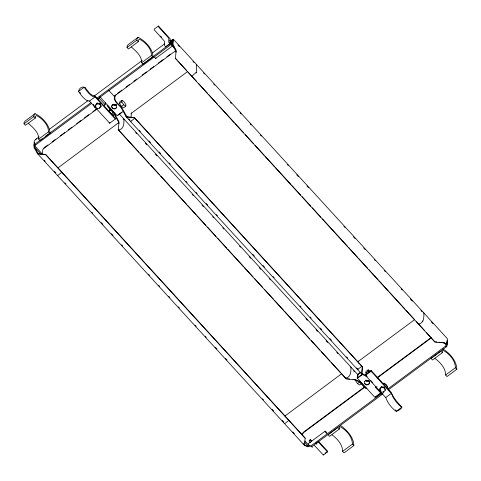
<?xml version="1.0" encoding="UTF-8"?>
<svg xmlns="http://www.w3.org/2000/svg" width="481" height="481" viewBox="0 0 481 481"><rect width="100%" height="100%" fill="white"/><g stroke="black" fill="none" stroke-linecap="round" stroke-linejoin="round"><path stroke-width="0.72" d="M49.898 133.339L48.491 131.8C48.611 124.97 42.166 118.314 36.322 115.488L35.396 116.63L35.281 118.049L25.457 125.331L24.05 123.791L24.164 122.372L25.234 120.959L35.059 113.678C41.793 116.624 50.264 125.499 49.898 133.339L40.079 140.62L38.666 139.081C39.123 132.6 32.87 127.387 28.415 123.389M35.281 118.049L33.874 116.51L33.983 115.085L35.059 113.678M34.361 143.723L34.067 147.439L37.253 153.367L304.509 445.454L308.044 446.867M61.941 172.21L58.189 175.216L57.383 175.367M95.382 105.88L95.442 105.086L97.156 103.09L99.946 103.457L101.028 105.826L100.968 106.614L99.254 108.61L96.465 108.243L95.382 105.88L97.09 103.884L97.156 103.09M103.95 105.634L105.141 104.75L99.266 98.328L99.375 96.964M100.968 106.614L99.886 104.251L99.946 103.457M105.141 104.75L105.303 102.7M114.953 114.256L113.269 115.506L111.207 114.099L109.271 111.141L109.397 109.59L110.516 108.76M109.728 123.208L89.448 101.052L87.44 100.806A10.804 3.241 53.4 0 1 78.583 91.396A4.582 3.86 -66 0 1 84.193 87.235L85.113 87.644L89.953 93.597L92.352 95.286L94.378 95.527L95.172 96.152L115.398 118.26L115.338 119.047L109.728 123.208L109.788 122.421M113.269 115.506L113.348 114.472M119.547 103.505L119.667 101.954L121.915 100.288L123.972 101.701L125.908 104.654L125.788 106.205L123.539 107.87L121.483 106.457L119.547 103.505L121.789 101.84L121.915 100.288M118.735 130.104C123.912 128.884 124.044 123.924 123.918 119.011L123.112 119.162M152.886 56.986L151.479 55.447C151.599 48.617 145.154 41.961 139.31 39.135L138.384 40.278L138.269 41.697L128.451 48.978L127.038 47.439L127.152 46.02L128.223 44.607L138.047 37.326C144.781 40.272 153.253 49.14 152.886 56.986L143.067 64.268L141.654 62.728C142.111 56.241 135.858 51.034 131.403 47.036M138.269 41.697L136.863 40.157L136.971 38.733L138.047 37.326M131 117.977L131.349 113.498L131.794 112.951L187.644 71.543M134.902 118.116L131.151 121.122L130.345 121.272L131.151 121.122M158.423 25.986L158.832 27.285L167.995 37.302C170.021 38.997 167.382 42.1 169.799 43.555L165.59 46.675C163.173 45.22 165.813 42.118 163.787 40.422L154.251 29.864L154.215 29.107L158.423 25.986L170.172 38.823L169.799 43.555M170.779 40.735L173.388 39.25L172.98 44.456L176.16 50.385L176.076 52.351M191.678 76.251L196.29 72.384L196.633 64.797M288.937 420.298L285.185 423.304L284.379 423.454M302.483 435.744L302.633 433.838L303.745 432.449L365.139 386.934M316.889 442.4L316.745 444.197L315.548 443.229M323.46 454.455L323.316 455.014L314.243 445.244M318.368 441.167L327.669 451.334L327.627 451.809L323.316 455.014M339.333 429.07L337.921 427.531L328.102 434.812L329.509 436.351L339.333 429.07L339.808 426.497C346.188 429.888 352.308 436.592 352.441 444.083L353.848 445.622L344.029 452.904L342.616 451.364C342.731 444.492 337.181 438.726 332.022 434.818M345.731 378.192C350.908 376.972 351.046 372.011 350.914 367.099L350.673 366.973M355.675 379.593L355.591 380.627L357.527 383.585L359.59 384.992L361.832 383.327L360.804 382.623M358.231 363.077L358.79 361.039L414.646 319.631M380.952 393.145L375.619 397.102L374.813 397.252L357.191 377.988L357.72 374.471L360.678 372.138M353.848 445.622C353.757 437.427 347.246 430.483 340.999 425.823M361.898 366.203L358.147 369.21L357.341 369.36L358.147 369.21M365.44 375.402L365.506 374.609L371.116 370.448L391.348 392.562C393.59 398.304 397.841 402.795 401.875 407.148A4.582 1.774 -28.9 0 1 396.266 411.309A10.804 3.241 53.4 0 1 387.445 401.401L385.72 397.559L365.44 375.402L371.055 371.236L371.116 370.448M366.636 374.218L365.861 373.034L365.981 371.488L368.23 369.823L370.286 371.23M368.879 372.553L368.109 371.374L368.23 369.823M382.864 393.217L381.667 394.101L375.793 387.68L375.901 386.309M379.677 389.502L379.743 388.714L381.451 386.718L384.247 387.085L385.329 389.448L385.269 390.241L383.555 392.237L380.76 391.871L379.677 389.502L381.391 387.506L381.451 386.718M383.555 392.237L383.622 391.444M385.269 390.241L384.187 387.878L384.247 387.085M418.692 324.098C423.869 322.883 424.008 317.923 423.875 313.011L423.635 312.884M442.322 352.717L440.909 351.178L431.09 358.459L432.497 359.998L442.322 352.717L442.797 350.144C449.176 353.535 455.297 360.239 455.429 367.731L456.836 369.27L447.017 376.551L445.604 375.012C445.719 368.139 440.169 362.373 435.01 358.465M446.59 343.452L446.711 341.967M173.388 39.25L447.366 338.678L446.957 343.885L443.416 342.472L441.738 342.694L434.878 342.045L175.469 58.538L176.004 51.389L172.559 44.769L172.968 39.562L170.761 40.975M456.836 369.27C456.601 360.792 449.861 353.307 442.971 348.947M118.861 123.647L118.939 121.681L114.376 113.288L107.768 105.718M311.454 441.522L311.76 440.482L310.606 439.953L309.379 440.253L310.245 442.827M387.193 388.708L387.698 387.476L386.309 385.269L384.169 383.628M446.332 345.124L445.448 346.218L388.173 388.684M111.875 105.718L112.524 104.443L113.66 104.197M196.014 72.902L196.29 72.384M301.803 434.337L303.559 432.142L364.279 387.121M58.387 167.592L118.885 122.517M115.019 95.581C112.271 101.058 118.729 104.353 121.392 108.087L125.956 116.48L361.73 374.152L367.237 376.695M130.928 113.811L131.223 113.294M284.968 415.993L285.257 415.47M285.389 415.68L341.684 373.719L346.194 378.697M39.141 136.857L35.528 139.538L34.331 141.125L33.923 145.905L34.59 147.15L40.843 153.98M131.349 113.498L131.794 112.951M358.351 361.586L358.79 361.039M309.151 446.651L308.411 446.356L304.563 442.153M309.992 446.025L309.253 445.731L304.924 440.999M446.35 344.937L443.68 342.538M99.32 107.822L101.028 105.826M309.024 441.089L310.516 439.911M422.408 321.567L423.015 320.989M154.563 57.221L155.658 58.417L156.054 58.087M310.071 445.592L309.68 445.923L308.58 444.721L308.297 443.65L325.132 431.168L326.058 431.704L326.912 433.11L326.515 433.435L325.421 432.239L325.132 431.168M24.05 123.791L33.874 116.51M127.038 47.439L136.863 40.157M78.583 91.396L84.193 87.235A10.804 3.241 53.4 0 0 93.049 96.645L95.064 96.885L115.338 119.047M49.393 129.257L87.981 100.649M94.011 96.182L142.25 60.42M152.501 52.82L164.556 43.879M89.448 101.052L95.064 96.885M38.666 139.081L48.491 131.8M141.654 62.728L151.479 55.447M42.118 138.811L34.885 144.174L34.079 144.324M45.737 136.129L90.951 102.609M96.38 98.587L146.416 61.484M147.625 60.594L169.33 44.499L170.208 43.404L170.46 40.206L169.559 40.29M91.655 103.379L35.588 144.943L34.782 145.1M97.685 98.906L170.034 45.268L170.911 44.174L171.164 40.975L170.262 41.065M97.342 99.314L98.461 98.479M98.076 99.212L99.266 98.328M155.658 58.417L172.499 45.935L171.398 44.739L171.116 43.669M43.651 148.142L47.859 145.021M52.068 141.901L55.074 139.67M60.486 135.66L64.694 132.54M68.302 129.864L71.909 127.188M76.719 123.623L80.928 120.503M84.536 117.833L88.744 114.712M92.953 111.592L95.959 109.361M117.598 93.314L121.807 90.194M126.016 87.079L129.623 84.403M133.832 81.283L136.838 79.052M142.25 75.042L146.458 71.922M150.066 69.246L153.673 66.57M158.483 63.005L163.293 59.44M166.901 56.77L170.508 54.094M97.409 108.73L43.837 148.449C41.426 148.948 43.861 154.762 41.685 153.355L35.432 146.525L34.764 145.28M114.262 96.236L175.655 50.721M116.384 104.509L115.181 105.399L112.885 104.942L112.602 104.443M109.271 111.141L110.955 109.89M116.721 107.377L114.923 108.712L112.62 108.255L111.556 106.355M111.207 114.099L113.456 112.434L112.295 110.66M121.483 106.457L123.725 104.798L125.788 106.205M117.881 115.073L121.434 112.44M123.19 111.436L117.857 115.386L117.051 115.536L99.916 96.813M360.654 372.456L357.99 374.579L357.756 377.573L362.764 374.008M362.74 374.326L357.996 377.838L357.191 377.988M365.861 373.034L368.109 371.374M357.527 383.585L359.776 381.92M364.49 381.577L366.288 380.243L368.59 380.699L369.655 382.599L368.687 384.517L366.414 385.004L364.55 383.694L364.514 381.265M377.507 377.314L431.018 337.65M377.176 378.006L431.349 337.848M375.793 387.68L376.99 386.796M309.337 440.566L310.54 439.676M380.387 393.272L375.378 396.831M381.541 393.602L311.003 445.893L310.197 446.049M382.852 393.921L311.706 446.669L310.9 446.819M388.275 389.899L446.158 346.993L447.035 345.893L447.288 342.694L446.963 342.58M385.72 397.559L391.33 393.398L371.055 371.236M325.264 453.12L327.669 451.334M342.616 451.364L352.441 444.083M445.604 375.012L455.429 367.731M35.528 139.538L36.43 138.997M312.536 447.318L311.339 446.35M366.847 388.281L365.608 387.788L359.77 381.475L354.713 379.353L353.036 379.581L346.176 378.932L118.254 129.834L118.879 123.413L118.518 121.994L113.955 113.6L108.129 107.161L107.016 105.086M366.426 388.594L365.187 388.101L359.349 381.788L353.054 379.347M368.434 380.693L366.726 381.06L365.35 380.098M368.975 380.886L366.702 381.379L365.326 380.411M34.175 142.707L34.5 142.653M382.768 383.357L384.211 383.153L386.345 384.8L387.734 387.001M171.615 40.969L170.863 40.897M436.958 342.003L434.896 341.811L426.292 332.401M439.015 342.201L442.46 342.604L446.536 344.198M346.879 378.763L349.627 379.022M97.09 103.884L99.886 104.251M381.391 387.506L384.187 387.878M112.909 104.63L115.206 105.086M303.421 443.488L304.93 445.141L308.465 446.554M173.058 40.62L172.21 40.368L171.957 43.567L174.068 46.386M172.216 41.246L171.368 40.993L171.194 44.535L175.15 49.116M446.446 344.017L447.192 344.312L447.174 340.422M115.254 104.275L116.174 104.918M116.636 105.579L114.773 104.269L112.494 104.756L111.532 106.674L112.596 108.574L114.899 109.031L116.697 107.696L116.667 105.261M364.574 383.381L366.438 384.692L368.717 384.199L369.679 382.287L368.897 380.886M327.525 451.893L317.971 441.594M95.737 107.51L94.667 106.686L93.278 104.479M96.765 108.802L94.631 107.155L93.242 104.954M125.956 116.48L126.575 117.069L134.421 117.851L362.343 366.949L361.73 374.152M37.253 153.367L37.873 153.956L45.713 154.738L305.122 438.245M116.131 94.547A1.834 1.653 4.5 0 1 115.584 95.238L115.145 95.791C113.185 101.214 119.276 104.022 121.813 107.774L126.888 116.679L134.439 117.611L362.361 366.708L361.862 373.484L366.576 375.697L365.506 374.609M34.488 147.126L38.185 153.565L45.731 154.497L305.14 438.011L304.509 445.454M177.964 45.022L179.461 46.663M192.959 61.412L193.957 62.5M203.547 72.986L204.563 74.092M213.684 84.061L214.694 85.167M230.405 102.333L231.415 103.445M240.031 112.855L241.047 113.967M250.168 123.93L251.178 125.042M260.299 135.011L261.315 136.117M287.157 164.358L288.167 165.464M296.783 174.88L298.304 176.539M306.914 185.955L308.435 187.614M343.903 226.377L344.919 227.489M353.529 236.899L355.05 238.564M363.666 247.974L365.187 249.639M374.308 259.608L375.318 260.714M384.439 270.683L385.455 271.789M401.16 288.955L402.176 290.061M410.281 298.923L412.307 301.136M420.923 310.552L421.933 311.658M431.451 322.06L432.948 323.701M445.562 346.104L446.272 346.873M160.576 36.063L161.556 37.133M175.487 58.303L177.008 59.963M178.024 61.069L186.628 70.479M188.149 72.138L196.759 81.548M198.28 83.213L207.401 93.176M208.417 94.288L217.538 104.257M218.548 105.363L234.259 122.529M235.269 123.635L243.38 132.497M245.406 134.71L253.511 143.572M255.032 145.232L264.153 155.201M265.163 156.307L274.284 166.276M275.3 167.382L291.005 184.548M292.021 185.66L300.637 195.07M302.152 196.735L310.768 206.145M312.289 207.81L320.899 217.22M322.42 218.885L347.757 246.573M348.767 247.679L357.383 257.094M358.904 258.754L367.52 268.17M369.035 269.829L378.156 279.798M379.172 280.904L388.293 290.873M389.303 291.979L405.014 309.145M406.024 310.257L414.135 319.113M416.161 321.332L424.771 330.742M108.826 90.422L114.815 96.97M370.665 380.447L372.625 382.587M126.377 116.168L127.351 117.232M128.818 118.831L129.792 119.895M139.376 130.375L140.392 131.481M149.008 140.897L150.523 142.556M159.139 151.972L160.66 153.631M169.276 163.047L170.286 164.153M185.997 181.325L187.007 182.431M196.128 192.4L197.144 193.506M206.259 203.475L207.78 205.134M216.396 214.55L217.406 215.656M252.88 254.419L254.395 256.078M263.011 265.494L264.532 267.153M273.148 276.569L274.158 277.675M300 305.922L301.016 307.028M310.131 316.997L311.147 318.103M320.268 328.072L321.789 329.732M329.894 338.594L331.415 340.253M346.615 356.866L347.631 357.972M356.752 367.941L357.762 369.047M119.36 114.033L358.002 374.849M135.654 132.618L136.67 133.724M145.28 143.14L146.801 144.799M155.417 154.215L156.938 155.874M192.406 194.637L193.416 195.743M202.032 205.159L203.553 206.818M212.674 216.787L213.684 217.893M222.805 227.862L223.821 228.974M239.526 246.14L240.542 247.246M249.152 256.662L250.673 258.321M259.289 267.737L260.81 269.396M269.42 278.812L270.436 279.918M305.904 318.681L307.425 320.34M316.035 329.756L317.556 331.415M326.172 340.831L327.693 342.496M336.814 352.459L337.824 353.571M353.529 370.731L354.545 371.843M118.272 129.599L139.003 152.255M140.518 153.914L149.134 163.33M150.655 164.989L159.271 174.405M160.786 176.064L169.907 186.033M170.923 187.139L186.628 204.311M187.644 205.417L196.26 214.833M197.27 215.939L205.886 225.355M207.407 227.014L216.017 236.43M217.538 238.089L226.659 248.058M227.669 249.164L243.38 266.33M244.39 267.436L253.006 276.852M254.527 278.511L262.632 287.373M264.658 289.586L273.274 299.002M274.29 300.108L283.411 310.077M284.421 311.183L309.758 338.877M311.279 340.536L319.889 349.952M321.41 351.611L330.026 361.027M331.541 362.686L340.662 372.655M34.776 144.222L35.48 144.991M37.674 153.054L38.678 154.154M44.216 160.203L45.22 161.303M54.281 171.206L55.79 172.853M64.899 182.804L65.909 183.916M91.751 212.157L92.767 213.263M101.377 222.679L102.898 224.338M111.514 233.754L113.029 235.413M121.645 244.829L122.661 245.935M148.503 274.176L149.513 275.288M158.634 285.251L159.65 286.363M168.771 296.326L169.781 297.438M178.397 306.848L179.407 307.96M195.118 325.126L196.128 326.232M205.249 336.201L206.265 337.307M215.386 347.276L216.907 348.935M225.517 358.351L227.038 360.01M262.506 398.773L263.522 399.885M272.132 409.295L273.653 410.96M282.269 420.37L283.79 422.035M292.851 431.938L294.36 433.591M304.93 445.141L304.533 444.191M79.87 92.334L80.61 93.392M121.789 101.84L123.725 104.798M395.43 409.806L396.266 411.309L401.875 407.148A10.804 3.241 53.4 0 1 393.055 397.24L391.33 393.398M380.014 389.303L380.826 391.077M83.934 87.434A4.582 3.86 -66 0 1 85.113 87.644"/></g></svg>
